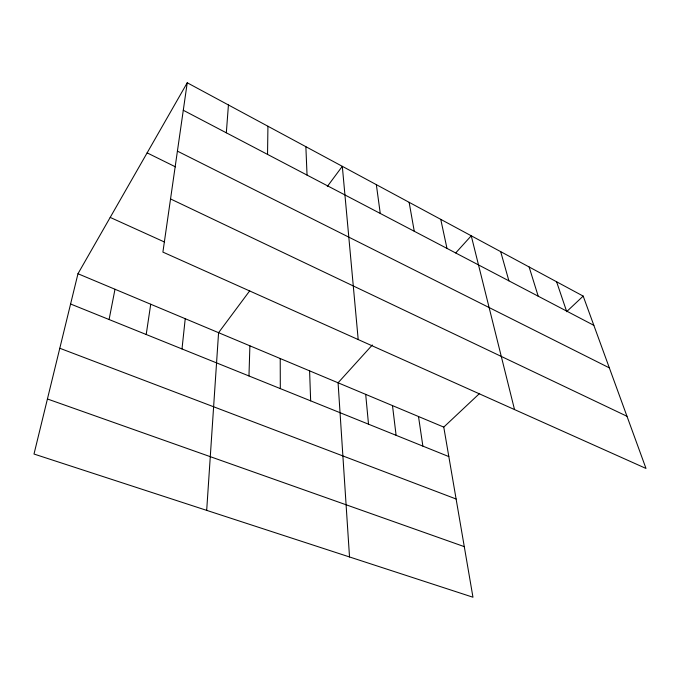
<?xml version="1.0" encoding="UTF-8"?>
<svg xmlns="http://www.w3.org/2000/svg" width="680" height="680" viewBox="0 0 680 680"><rect width="100%" height="100%" fill="white"/><g stroke="black" fill="none" stroke-linecap="round" stroke-linejoin="round"><path stroke-width="1.02" d="M267.537 154.403L267.937 126.251M248.965 375.955L249.892 345.822M206.686 510.365L218.577 332.69L249.73 290.81M226.329 132.812L228.429 104.958M182.002 348.95L185.232 318.707M187.238 82.773L162.903 252.101L646 468.452L583.185 296.098L187.238 82.773L77.971 273.734L34 454.036L472.965 597.227L443.768 427.108L479.646 393.397M146.208 334.509L150.722 304.24M109.089 319.532L114.996 289.255M327.309 186.498L342.312 166.319L358.199 339.567M372.334 344.981L338.079 382.798L349.52 556.962M455.727 252.926L471.248 235.79L514.522 409.572M566.576 311.712L583.185 296.098M47.43 398.981L464.279 546.635M59.797 348.262L456.11 499.001M70.593 304.002L448.825 456.586M77.971 273.734L443.768 427.108M110.194 217.413L164.611 242.08M170.544 198.942L626.986 416.279M147.126 152.873L175.517 166.881M177.412 151.13L609.34 367.872M183.285 110.262L593.836 325.337M556.606 281.784L566.508 311.024M529.125 266.976L538.203 296.2M500.684 251.651L508.895 280.84M440.75 219.359L446.981 248.404M409.139 202.326L414.256 231.259M418.506 416.517L422.866 446.106M376.346 184.662L380.264 213.46M392.496 405.611L396.1 435.31M365.695 394.375L368.509 424.184M305.864 146.684L307.046 175.1M309.596 370.855L310.658 400.843M280.219 358.53L280.313 388.603"/></g></svg>
